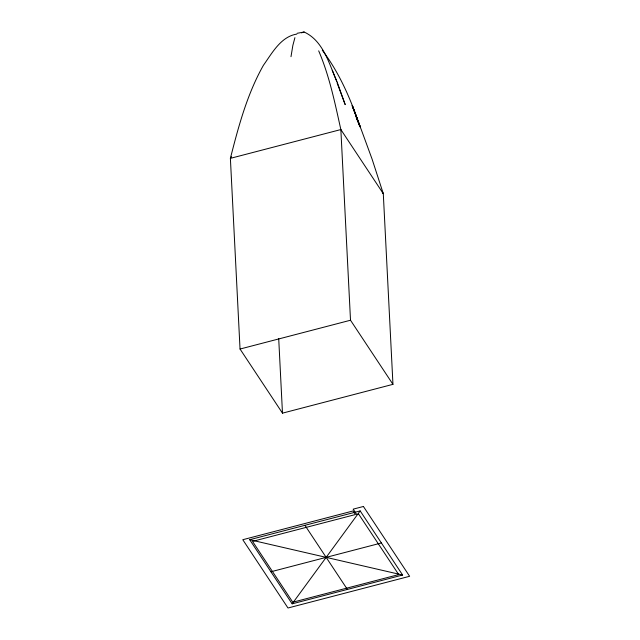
<?xml version="1.0" encoding="UTF-8"?>
<svg xmlns="http://www.w3.org/2000/svg" width="640" height="640" viewBox="0 0 640 640"><rect width="100%" height="100%" fill="white"/><g stroke="black" fill="none" stroke-linecap="round" stroke-linejoin="round"><path stroke-width="0.96" d="M290.992 56.688L292.864 45.4L294.92 37.648M231.48 156.704L230.384 158.352L340.856 129.56L383.296 193.672L392.96 384.352L350.512 320.232L340.856 129.56M292.144 603.832L360.168 510.912L402.616 575.024L292.144 603.832L249.696 539.712L360.168 510.912M301.408 32.864L304.104 32C323.248 40.752 329.056 63.616 336.76 81.312L332.264 70.264M296.808 34.096C280.808 36.608 272 53.264 263.44 65.256C247.136 94.128 238.496 126.424 230.384 158.344L240.04 349.04L350.512 320.232M240.04 349.032L282.48 413.152L392.96 384.344M270.92 571.768L381.392 542.968M297.152 33.296L304.104 32M249.696 539.712L402.616 575.024M322.296 50.24C339.296 72.736 350.792 99.064 359.568 125.696L352.36 105.616L360.072 126.544L352.152 105.672L360.6 127.608M304.936 525.312L347.384 589.424M382.312 191.984L383.296 193.664L372.104 159.16L361.152 129.28L356.168 117.528M318.688 50.848C329.448 76 334.928 102.952 340.848 129.544M337.104 82.928L345.2 104.632L336.944 81.496M278.712 338.664L282.48 413.152M363.408 506.48L353.176 509.152L356.752 514.544L358.632 514.048L398.712 574.6L292.792 602.216L252.512 541.376L355.416 514.544L353.048 510.96L242.784 539.712L287.992 608L409.624 576.288L363.408 506.48"/></g></svg>
